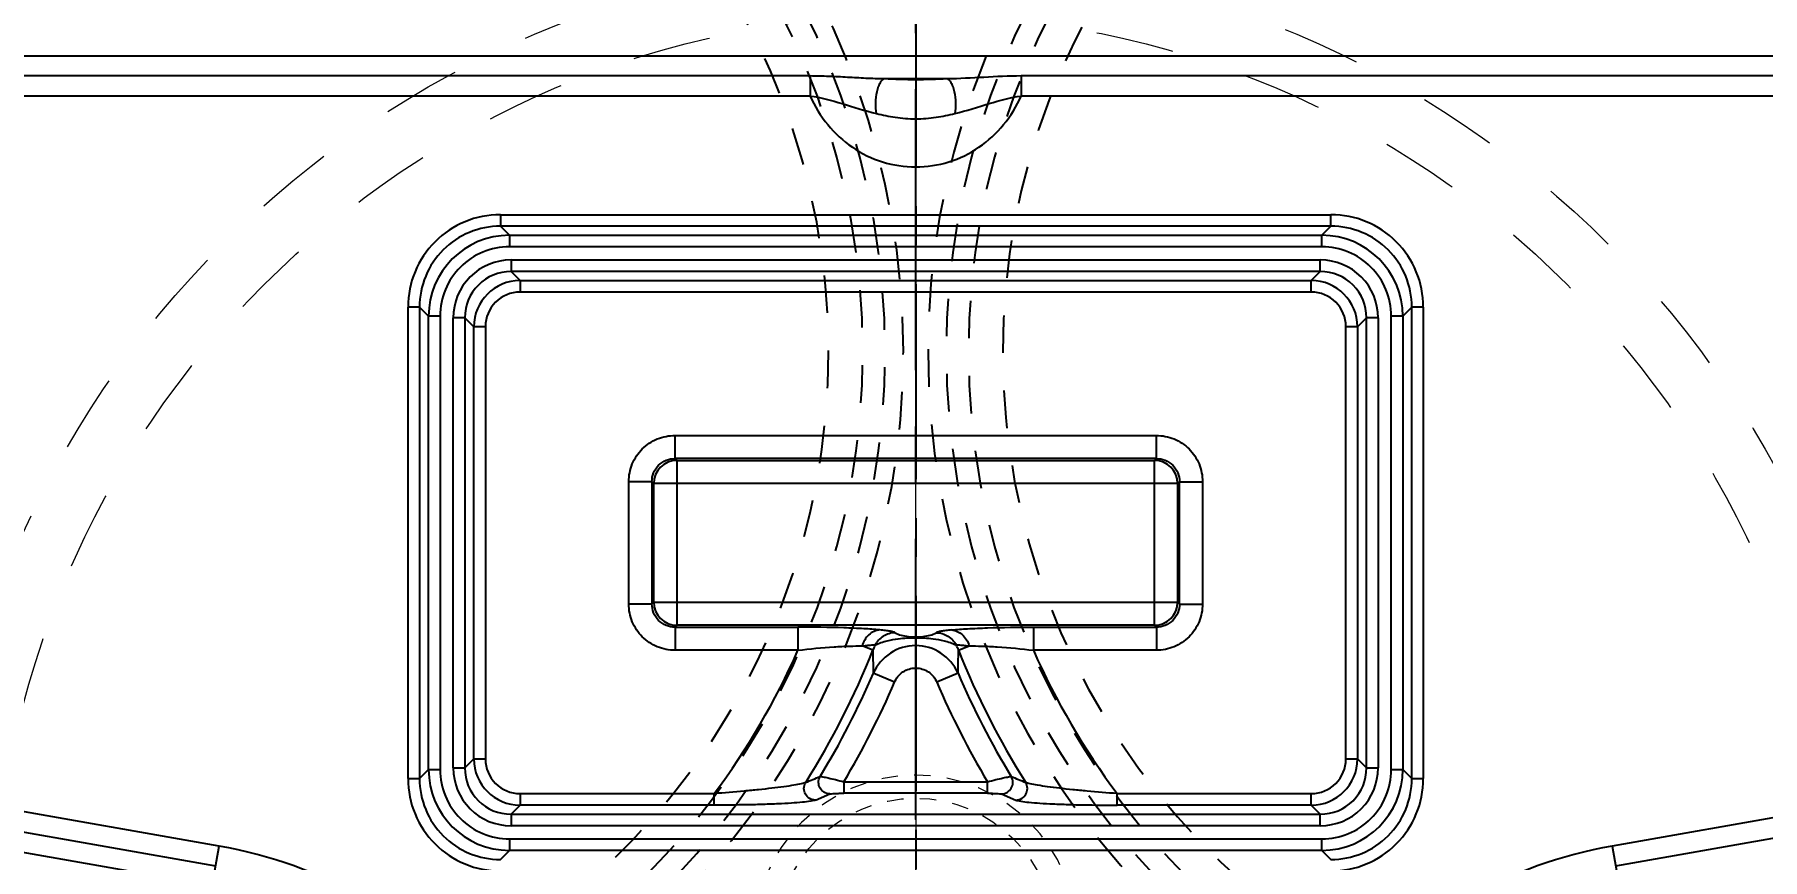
# Model space of a CAD drawing. Header units: millimetres. Extents: x 1727 to 4210, y -6182 to 759.
# Drawn here: x 2524 to 2599, y -1220.4 to -1184.6 of the extents above; entities that cross this region are included whole.
import ezdxf

# ---------------------------------------------------------------- set-up
doc = ezdxf.new("R2010")
doc.units = ezdxf.units.MM
doc.header["$LTSCALE"] = 16.335
doc.linetypes.add('CENTER', pattern=[0.6, 0.375, -0.075, 0.075, -0.075])
doc.linetypes.add('HIDDEN', pattern=[0.2, 0.1, -0.1])
doc.layers.get('0').update_dxf_attribs({"linetype": 'CONTINUOUS'})
doc.layers.add('DEFAULT_2', color=8, linetype='HIDDEN')
for name, color, linetype, lineweight in [('moldbase', 7, 'CONTINUOUS', 20), ('screw', 33, 'CONTINUOUS', 13), ('sp', 193, 'CONTINUOUS', 9)]:
    doc.layers.add(name, color=color, linetype=linetype, lineweight=lineweight)
doc.styles.add('TXT', font='txt.shx', dxfattribs={"bigfont": 'gbcbig.shx'})

# ---------------------------------------------------------------- blocks, each defined once
blk = doc.blocks.new('screw_m14_g')
at = {"layer": 'screw', "color": 1, "linetype": 'CENTER', "ltscale": 0.435384}
for p, q in [((0, -7.7), (0, 7.7)), ((-7.7, 0), (7.7, 0))]:
    blk.add_line(p, q, dxfattribs=at)
at = {"layer": 'screw', "color": 33, "linetype": 'HIDDEN', "ltscale": 0.435384}
blk.add_circle((0, 0), 6, dxfattribs=at)
at = {"layer": 'screw', "color": 92, "linetype": 'HIDDEN', "ltscale": 0.435384}
blk.add_arc((0, 0), 7, 270, 180, dxfattribs=at)
at = {"layer": 'screw', "color": 6, "linetype": 'ByBlock', "style": 'TXT'}
blk.add_text('M14', height=2.8, dxfattribs=at).set_placement((-2.38, -3.5))
blk = doc.blocks.new('sp_80_th', base_point=(180.026, -1065.14))
at = {"layer": 'sp', "color": 1, "linetype": 'CENTER', "ltscale": 2.643404}
blk.add_line((180.026, -1111.89), (180.026, -1018.39), dxfattribs=at)
at = {"layer": 'sp', "linetype": 'HIDDEN', "ltscale": 2.073258}
for radius in [42.5, 40]:
    blk.add_circle((180.026, -1065.14), radius, dxfattribs=at)
blk = doc.blocks.new('126')
at = {"layer": 'screw'}
blk.add_blockref('screw_m14_g', (2562.273, -1223.709), dxfattribs=at)
at = {"layer": 'sp'}
blk.add_blockref('sp_80_th', (2562.273, -1223.709), dxfattribs=at)

msp = doc.modelspace()

# ---------------------------------------------------------------- linework, layer by layer
at = {"color": 1, "linetype": 'CENTER', "ltscale": 1.990328}
msp.add_line((2562.273, -1413.709), (2562.273, -1063.709), dxfattribs=at)
at = {"color": 1, "linetype": 'CENTER', "ltscale": 1.38079}
msp.add_line((2562.273, -1127.731), (2562.273, -1319.686), dxfattribs=at)
at = {"color": 7, "linetype": 'Continuous'}
for p, q in [((2479.361, -1185.493), (2645.186, -1185.493)), ((2557.698, -1186.363), (2479.361, -1186.363)), ((2557.698, -1186.363), (2557.698, -1187.234)), ((2563.639, -1186.492), (2560.907, -1186.492)), ((2566.848, -1186.363), (2566.848, -1187.234)), ((2645.186, -1186.363), (2566.848, -1186.363)), ((2557.698, -1187.234), (2479.361, -1187.234)), ((2645.186, -1187.234), (2566.848, -1187.234)), ((2544.253, -1192.382), (2544.253, -1192.883)), ((2544.253, -1192.382), (2580.293, -1192.382)), ((2544.644, -1193.275), (2544.253, -1192.883)), ((2580.293, -1192.883), (2544.253, -1192.883)), ((2580.293, -1192.883), (2579.902, -1193.275)), ((2580.293, -1192.883), (2580.293, -1192.382)), ((2544.644, -1193.275), (2544.644, -1193.776)), ((2544.644, -1193.275), (2579.902, -1193.275)), ((2579.902, -1193.776), (2579.902, -1193.275)), ((2579.901, -1193.776), (2544.645, -1193.776)), ((2544.713, -1194.346), (2544.713, -1194.848)), ((2544.714, -1194.346), (2579.832, -1194.346)), ((2579.833, -1194.848), (2579.833, -1194.346)), ((2545.105, -1195.239), (2544.713, -1194.848)), ((2579.833, -1194.848), (2544.713, -1194.848)), ((2579.833, -1194.848), (2579.441, -1195.239)), ((2545.105, -1195.239), (2545.105, -1195.74)), ((2545.105, -1195.239), (2579.441, -1195.239)), ((2579.441, -1195.74), (2545.105, -1195.74)), ((2579.441, -1195.74), (2579.441, -1195.239)), ((2540.744, -1196.392), (2540.243, -1196.392)), ((2540.243, -1216.855), (2540.243, -1196.393)), ((2540.744, -1196.392), (2540.744, -1216.855)), ((2540.744, -1196.392), (2541.135, -1196.784)), ((2583.411, -1196.784), (2583.802, -1196.392)), ((2583.802, -1216.855), (2583.802, -1196.392)), ((2584.303, -1196.392), (2583.802, -1196.392)), ((2584.303, -1196.393), (2584.303, -1216.855)), ((2541.135, -1216.464), (2541.135, -1196.784)), ((2541.637, -1196.784), (2541.135, -1196.784)), ((2541.637, -1196.784), (2541.637, -1216.463)), ((2542.207, -1216.394), (2542.207, -1196.853)), ((2542.708, -1196.853), (2542.207, -1196.853)), ((2542.708, -1196.853), (2542.708, -1216.395)), ((2542.708, -1196.853), (2543.1, -1197.244)), ((2543.1, -1216.003), (2543.1, -1197.244)), ((2543.601, -1197.244), (2543.1, -1197.244)), ((2543.601, -1197.244), (2543.601, -1216.003)), ((2580.945, -1216.003), (2580.945, -1197.244)), ((2581.446, -1197.244), (2580.945, -1197.244)), ((2581.446, -1197.244), (2581.838, -1196.853)), ((2581.446, -1197.244), (2581.446, -1216.003)), ((2581.838, -1216.395), (2581.838, -1196.853)), ((2582.339, -1196.853), (2581.838, -1196.853)), ((2582.339, -1196.853), (2582.339, -1216.394)), ((2582.91, -1216.463), (2582.91, -1196.784)), ((2583.411, -1196.784), (2582.91, -1196.784)), ((2583.411, -1196.784), (2583.411, -1216.464)), ((2551.829, -1202.966), (2551.829, -1201.963)), ((2551.829, -1201.963), (2572.716, -1201.963)), ((2572.717, -1202.966), (2572.717, -1201.963)), ((2551.909, -1203.046), (2551.829, -1202.966)), ((2572.717, -1202.966), (2551.829, -1202.966)), ((2551.909, -1203.046), (2551.909, -1210.201)), ((2551.909, -1203.046), (2572.637, -1203.046)), ((2572.717, -1202.966), (2572.637, -1203.046)), ((2572.637, -1210.201), (2572.637, -1203.046)), ((2549.824, -1209.279), (2549.824, -1203.969)), ((2550.827, -1203.969), (2549.824, -1203.969)), ((2550.827, -1203.969), (2550.827, -1209.279)), ((2550.827, -1203.969), (2550.907, -1204.049)), ((2550.907, -1209.199), (2550.907, -1204.049)), ((2573.639, -1204.049), (2550.907, -1204.049)), ((2573.639, -1204.049), (2573.72, -1203.969)), ((2573.639, -1204.049), (2573.639, -1209.199)), ((2573.72, -1209.279), (2573.72, -1203.969)), ((2573.72, -1203.969), (2574.722, -1203.969)), ((2574.722, -1203.969), (2574.722, -1209.278)), ((2550.827, -1209.279), (2549.824, -1209.279)), ((2550.907, -1209.199), (2550.827, -1209.279)), ((2550.907, -1209.199), (2573.639, -1209.199)), ((2573.72, -1209.279), (2573.639, -1209.199)), ((2573.72, -1209.279), (2574.722, -1209.279)), ((2551.829, -1210.281), (2551.909, -1210.201)), ((2572.637, -1210.201), (2551.909, -1210.201)), ((2572.637, -1210.201), (2572.717, -1210.281)), ((2551.829, -1210.281), (2551.829, -1211.284)), ((2551.829, -1210.281), (2557.165, -1210.281)), ((2557.165, -1210.281), (2557.165, -1211.284)), ((2567.381, -1210.281), (2567.381, -1211.284)), ((2567.381, -1210.281), (2572.717, -1210.281)), ((2572.717, -1210.281), (2572.717, -1211.284)), ((2557.165, -1211.284), (2551.83, -1211.284)), ((2560.416, -1211.286), (2559.949, -1211.1)), ((2560.416, -1211.286), (2560.435, -1212.281)), ((2564.131, -1211.286), (2564.598, -1211.1)), ((2572.717, -1211.284), (2567.381, -1211.284)), ((2561.354, -1212.674), (2560.435, -1212.281)), ((2564.111, -1212.281), (2563.192, -1212.674)), ((2543.1, -1216.003), (2542.708, -1216.395)), ((2543.1, -1216.003), (2543.601, -1216.003)), ((2580.945, -1216.003), (2581.446, -1216.003)), ((2581.838, -1216.395), (2581.446, -1216.003)), ((2532.045, -1219.782), (2512.505, -1216.337)), ((2540.243, -1216.855), (2540.744, -1216.855)), ((2541.135, -1216.464), (2540.744, -1216.855)), ((2541.135, -1216.464), (2541.637, -1216.464)), ((2542.207, -1216.395), (2542.708, -1216.395)), ((2581.838, -1216.395), (2582.339, -1216.395)), ((2582.91, -1216.464), (2583.411, -1216.464)), ((2583.802, -1216.855), (2583.411, -1216.464)), ((2583.802, -1216.855), (2584.303, -1216.855)), ((2612.041, -1216.337), (2592.502, -1219.782)), ((2512.354, -1217.194), (2531.894, -1220.639)), ((2545.105, -1217.507), (2545.105, -1218.008)), ((2545.105, -1217.507), (2553.53, -1217.507)), ((2553.53, -1218.008), (2553.53, -1217.507)), ((2557.922, -1217.788), (2558.554, -1217.523)), ((2559.156, -1216.99), (2559.156, -1217.492)), ((2559.156, -1216.99), (2565.39, -1216.99)), ((2565.39, -1217.492), (2559.156, -1217.492)), ((2565.39, -1217.492), (2565.39, -1216.99)), ((2565.992, -1217.523), (2566.624, -1217.788)), ((2571.017, -1218.008), (2571.017, -1217.507)), ((2571.017, -1217.507), (2579.441, -1217.507)), ((2579.441, -1218.008), (2579.441, -1217.507)), ((2592.653, -1220.639), (2612.192, -1217.194)), ((2512.203, -1218.051), (2531.743, -1221.496)), ((2544.713, -1218.4), (2545.105, -1218.008)), ((2544.713, -1218.4), (2544.713, -1218.901)), ((2544.713, -1218.4), (2579.833, -1218.4)), ((2553.53, -1218.008), (2545.105, -1218.008)), ((2579.441, -1218.008), (2571.017, -1218.008)), ((2579.441, -1218.008), (2579.833, -1218.4)), ((2579.833, -1218.901), (2579.833, -1218.4)), ((2579.833, -1218.901), (2544.714, -1218.901)), ((2531.743, -1221.496), (2532.045, -1219.782)), ((2544.644, -1219.471), (2544.644, -1219.973)), ((2544.645, -1219.471), (2579.902, -1219.471)), ((2579.902, -1219.973), (2579.902, -1219.471)), ((2592.502, -1219.782), (2592.804, -1221.496)), ((2544.253, -1220.364), (2544.644, -1219.973)), ((2579.902, -1219.973), (2544.644, -1219.973)), ((2579.902, -1219.973), (2580.293, -1220.364))]:
    msp.add_line(p, q, dxfattribs=at)
for centre, radius, start, end in [((2544.25, -1196.389), 4.007, 89.9507, 180.0493), ((2544.246, -1196.385), 3.502, 89.88528, 180.11475), ((2580.296, -1196.389), 4.007, 359.95243, 90.04757), ((2580.3, -1196.385), 3.502, 359.88528, 90.11474), ((2544.645, -1196.784), 3.509, 90.00631, 179.99369), ((2579.901, -1196.784), 3.509, 0.00631, 89.99369), ((2544.641, -1196.78), 3.004, 89.93097, 180.07001), ((2544.711, -1196.851), 2.504, 89.94899, 180.0547), ((2579.835, -1196.851), 2.504, 359.949, 90.05471), ((2579.905, -1196.78), 3.004, 359.93097, 90.07001), ((2544.711, -1196.851), 2.003, 89.94109, 180.06061), ((2579.835, -1196.851), 2.003, 359.94109, 90.06061), ((2545.106, -1197.246), 2.007, 90.04714, 179.95286), ((2545.103, -1197.243), 1.502, 89.93786, 180.05479), ((2579.44, -1197.246), 2.007, 0.04714, 89.95286), ((2579.443, -1197.243), 1.502, 359.93787, 90.05481), ((2551.915, -1204.054), 1.008, 90.32955, 179.67045), ((2572.631, -1204.054), 1.008, 0.32955, 89.67045), ((2551.915, -1209.193), 1.008, 180.32955, 269.67045), ((2572.631, -1209.193), 1.008, 270.32955, 359.67045), ((2527.852, -1198.332), 32.047, 323.2498, 336.16277), ((2527.852, -1198.332), 35.046, 327.77498, 338.30836), ((2562.78, -1212.129), 2.51, 155.01143, 160.3566), ((2562.273, -1213.094), 2.01, 23.87448, 156.1256), ((2561.762, -1212.131), 2.515, 19.64942, 24.98424), ((2596.694, -1198.332), 35.046, 201.69164, 212.22502), ((2596.694, -1198.332), 32.047, 203.83723, 216.7502), ((2527.852, -1198.332), 35.444, 328.66952, 336.82527), ((2596.694, -1198.332), 35.444, 203.17473, 211.33046), ((2527.852, -1198.332), 36.443, 329.20423, 336.82527), ((2596.694, -1198.332), 36.443, 203.17473, 210.79577), ((2545.106, -1216.002), 2.007, 180.04714, 269.95286), ((2545.103, -1216.005), 1.502, 179.93787, 270.0548), ((2579.44, -1216.002), 2.007, 270.04714, 359.95286), ((2579.443, -1216.005), 1.502, 269.93784, 0.05481), ((2544.25, -1216.858), 4.007, 179.9507, 270.0493), ((2544.246, -1216.862), 3.502, 179.88528, 270.11475), ((2544.645, -1216.463), 3.509, 180.00535, 269.99465), ((2544.641, -1216.467), 3.004, 179.93121, 270.07018), ((2544.711, -1216.397), 2.504, 179.95062, 270.0526), ((2544.711, -1216.397), 2.003, 179.94109, 270.06061), ((2513.357, -1108.73), 116.942, 292.17677, 292.50951), ((2611.189, -1108.73), 116.942, 247.49049, 247.82323), ((2579.835, -1216.397), 2.504, 269.95062, 0.05261), ((2579.835, -1216.397), 2.003, 269.94109, 0.06061), ((2579.905, -1216.467), 3.004, 269.93121, 0.07018), ((2579.902, -1216.463), 3.509, 270.00535, 359.99465), ((2580.296, -1216.858), 4.007, 269.95243, 0.04757), ((2580.3, -1216.862), 3.502, 269.88528, 0.11474), ((2528.606, -1239.286), 19.805, 41.05942, 80), ((2595.941, -1239.286), 19.805, 100.00003, 138.94097)]:
    msp.add_arc(centre, radius, start, end, dxfattribs=at)
for points, knots in [([(2560.907, -1186.492), (2560.642, -1186.487), (2560.11, -1186.468), (2559.311, -1186.42), (2558.507, -1186.378), (2557.968, -1186.367), (2557.698, -1186.363)], [0, 0, 0, 0, 0.247805, 0.497026, 0.747879, 1, 1, 1, 1]), ([(2560.576, -1187.992), (2560.551, -1187.846), (2560.532, -1187.523), (2560.572, -1187.125), (2560.657, -1186.822), (2560.74, -1186.631), (2560.836, -1186.512), (2560.907, -1186.492)], [0, 0, 0, 0, 0.278031, 0.602208, 0.745692, 0.86152, 1, 1, 1, 1]), ([(2563.639, -1186.492), (2563.184, -1186.513), (2562.273, -1186.538), (2561.362, -1186.513), (2560.907, -1186.492)], [0, 0, 0, 0, 0.499973, 1, 1, 1, 1]), ([(2566.848, -1186.363), (2566.31, -1186.364), (2565.24, -1186.421), (2564.171, -1186.481), (2563.639, -1186.492)], [0, 0, 0, 0, 0.502916, 1, 1, 1, 1]), ([(2563.639, -1186.492), (2563.71, -1186.512), (2563.806, -1186.631), (2563.889, -1186.822), (2563.974, -1187.125), (2564.014, -1187.523), (2563.995, -1187.846), (2563.97, -1187.992)], [0, 0, 0, 0, 0.138463, 0.254293, 0.397784, 0.721976, 1, 1, 1, 1]), ([(2557.698, -1187.234), (2557.892, -1187.678), (2558.404, -1188.518), (2559.487, -1189.515), (2560.815, -1190.159), (2562.273, -1190.383), (2563.732, -1190.159), (2565.059, -1189.515), (2566.143, -1188.518), (2566.655, -1187.678), (2566.848, -1187.234)], [0, 0, 0, 0, 0.125044, 0.250067, 0.375046, 0.50003, 0.625009, 0.749979, 0.874977, 1, 1, 1, 1]), ([(2557.698, -1187.234), (2558.168, -1187.288), (2559.129, -1187.563), (2560.07, -1187.873), (2560.576, -1187.992)], [0, 0, 0, 0, 0.476419, 1, 1, 1, 1]), ([(2563.97, -1187.992), (2564.476, -1187.873), (2565.417, -1187.563), (2566.378, -1187.288), (2566.848, -1187.234)], [0, 0, 0, 0, 0.523614, 1, 1, 1, 1]), ([(2560.576, -1187.993), (2560.842, -1188.055), (2561.403, -1188.173), (2562.273, -1188.245), (2563.143, -1188.174), (2563.703, -1188.055), (2563.97, -1187.992)], [0, 0, 0, 0, 0.239372, 0.499926, 0.760595, 1, 1, 1, 1]), ([(2549.824, -1203.969), (2549.824, -1203.708), (2549.928, -1203.18), (2550.374, -1202.514), (2551.041, -1202.067), (2551.568, -1201.964), (2551.829, -1201.963)], [0, 0, 0, 0, 0.250033, 0.499999, 0.749967, 1, 1, 1, 1]), ([(2572.716, -1201.963), (2572.977, -1201.963), (2573.505, -1202.067), (2574.172, -1202.514), (2574.619, -1203.18), (2574.722, -1203.708), (2574.722, -1203.969)], [0, 0, 0, 0, 0.250033, 0.499999, 0.749967, 1, 1, 1, 1]), ([(2550.827, -1203.969), (2550.825, -1203.712), (2551.037, -1203.176), (2551.573, -1202.965), (2551.829, -1202.966)], [0, 0, 0, 0, 0.499989, 1, 1, 1, 1]), ([(2572.717, -1202.966), (2572.973, -1202.965), (2573.509, -1203.176), (2573.721, -1203.712), (2573.719, -1203.969)], [0, 0, 0, 0, 0.499989, 1, 1, 1, 1]), ([(2551.83, -1211.284), (2551.569, -1211.284), (2551.041, -1211.18), (2550.374, -1210.734), (2549.928, -1210.067), (2549.824, -1209.54), (2549.824, -1209.279)], [0, 0, 0, 0, 0.250033, 0.499999, 0.749967, 1, 1, 1, 1]), ([(2551.829, -1210.281), (2551.573, -1210.283), (2551.037, -1210.071), (2550.826, -1209.535), (2550.827, -1209.279)], [0, 0, 0, 0, 0.499989, 1, 1, 1, 1]), ([(2574.722, -1209.278), (2574.722, -1209.539), (2574.618, -1210.067), (2574.172, -1210.734), (2573.505, -1211.18), (2572.978, -1211.284), (2572.717, -1211.284)], [0, 0, 0, 0, 0.250033, 0.499999, 0.749967, 1, 1, 1, 1]), ([(2573.719, -1209.279), (2573.721, -1209.535), (2573.509, -1210.071), (2572.973, -1210.282), (2572.717, -1210.281)], [0, 0, 0, 0, 0.499989, 1, 1, 1, 1]), ([(2560.722, -1210.405), (2560.49, -1210.382), (2559.97, -1210.345), (2558.785, -1210.294), (2557.831, -1210.281), (2557.165, -1210.281)], [0, 0, 0, 0, 0.19603, 0.439136, 1, 1, 1, 1]), ([(2560.722, -1210.405), (2560.547, -1210.413), (2560.277, -1210.543), (2560.053, -1210.834), (2559.975, -1211.01), (2559.949, -1211.1)], [0, 0, 0, 0, 0.48003, 0.741974, 1, 1, 1, 1]), ([(2561.389, -1210.526), (2561.208, -1210.527), (2560.843, -1210.632), (2560.587, -1210.911), (2560.505, -1211.069)], [0, 0, 0, 0, 0.503722, 1, 1, 1, 1]), ([(2560.505, -1211.069), (2560.671, -1210.975), (2561.012, -1210.866), (2561.607, -1210.765), (2562.273, -1210.728), (2562.939, -1210.765), (2563.534, -1210.866), (2563.875, -1210.975), (2564.042, -1211.069)], [0, 0, 0, 0, 0.158178, 0.291497, 0.500063, 0.708565, 0.841826, 1, 1, 1, 1]), ([(2561.389, -1210.526), (2561.364, -1210.51), (2561.288, -1210.487), (2561.147, -1210.457), (2560.952, -1210.429), (2560.804, -1210.413), (2560.722, -1210.405)], [0, 0, 0, 0, 0.130359, 0.343676, 0.635897, 1, 1, 1, 1]), ([(2561.389, -1210.526), (2561.465, -1210.573), (2561.754, -1210.679), (2562.273, -1210.73), (2562.792, -1210.679), (2563.081, -1210.573), (2563.157, -1210.526)], [0, 0, 0, 0, 0.147747, 0.499838, 0.852247, 1, 1, 1, 1]), ([(2563.825, -1210.405), (2563.742, -1210.413), (2563.595, -1210.429), (2563.399, -1210.457), (2563.258, -1210.487), (2563.182, -1210.51), (2563.157, -1210.526)], [0, 0, 0, 0, 0.364126, 0.656316, 0.86961, 1, 1, 1, 1]), ([(2563.157, -1210.526), (2563.337, -1210.527), (2563.701, -1210.631), (2563.959, -1210.91), (2564.042, -1211.069)], [0, 0, 0, 0, 0.499112, 1, 1, 1, 1]), ([(2563.825, -1210.405), (2564.056, -1210.382), (2564.576, -1210.345), (2565.762, -1210.294), (2566.716, -1210.281), (2567.381, -1210.281)], [0, 0, 0, 0, 0.196042, 0.439156, 1, 1, 1, 1]), ([(2563.825, -1210.405), (2563.996, -1210.413), (2564.263, -1210.538), (2564.49, -1210.827), (2564.57, -1211.007), (2564.598, -1211.1)], [0, 0, 0, 0, 0.468849, 0.733548, 1, 1, 1, 1]), ([(2557.165, -1211.284), (2557.686, -1211.223), (2558.432, -1211.151), (2559.361, -1211.103), (2559.768, -1211.096), (2559.949, -1211.1)], [0, 0, 0, 0, 0.563176, 0.805485, 1, 1, 1, 1]), ([(2559.949, -1211.1), (2560.016, -1211.092), (2560.139, -1211.077), (2560.303, -1211.057), (2560.418, -1211.051), (2560.487, -1211.055), (2560.505, -1211.069)], [0, 0, 0, 0, 0.365624, 0.663288, 0.877901, 1, 1, 1, 1]), ([(2564.042, -1211.069), (2564.06, -1211.055), (2564.128, -1211.051), (2564.243, -1211.057), (2564.407, -1211.077), (2564.53, -1211.092), (2564.598, -1211.1)], [0, 0, 0, 0, 0.122091, 0.336698, 0.634363, 1, 1, 1, 1]), ([(2564.111, -1212.281), (2564.112, -1212.2), (2564.119, -1211.868), (2564.126, -1211.536), (2564.131, -1211.286)], [0, 0, 0, 0, 0.24467, 1, 1, 1, 1]), ([(2564.598, -1211.1), (2564.779, -1211.096), (2565.185, -1211.103), (2566.114, -1211.151), (2566.861, -1211.223), (2567.381, -1211.284)], [0, 0, 0, 0, 0.194515, 0.436817, 1, 1, 1, 1]), ([(2561.354, -1212.674), (2561.43, -1212.497), (2561.688, -1212.177), (2562.273, -1211.995), (2562.859, -1212.177), (2563.116, -1212.497), (2563.192, -1212.674)], [0, 0, 0, 0, 0.250271, 0.500011, 0.749749, 1, 1, 1, 1]), ([(2558.554, -1217.523), (2558.462, -1217.522), (2558.286, -1217.469), (2558.106, -1217.275), (2558.035, -1217.02), (2558.081, -1216.841), (2558.127, -1216.762)], [0, 0, 0, 0, 0.263792, 0.499328, 0.735264, 1, 1, 1, 1]), ([(2558.127, -1216.762), (2558.141, -1216.761), (2558.18, -1216.767), (2558.253, -1216.779), (2558.356, -1216.801), (2558.541, -1216.841), (2558.811, -1216.904), (2559.036, -1216.96), (2559.156, -1216.99)], [0, 0, 0, 0, 0.039285, 0.110987, 0.212098, 0.338374, 0.648127, 1, 1, 1, 1]), ([(2565.39, -1216.99), (2565.51, -1216.961), (2565.735, -1216.904), (2566.005, -1216.841), (2566.19, -1216.801), (2566.293, -1216.779), (2566.366, -1216.767), (2566.405, -1216.761), (2566.419, -1216.762)], [0, 0, 0, 0, 0.351571, 0.661297, 0.787692, 0.888896, 0.960658, 1, 1, 1, 1]), ([(2565.992, -1217.523), (2566.084, -1217.522), (2566.26, -1217.469), (2566.44, -1217.276), (2566.512, -1217.02), (2566.466, -1216.841), (2566.419, -1216.762)], [0, 0, 0, 0, 0.263735, 0.4986, 0.734936, 1, 1, 1, 1]), ([(2557.499, -1217.02), (2557.475, -1217.032), (2557.412, -1217.054), (2557.242, -1217.098), (2556.951, -1217.151), (2556.525, -1217.214), (2556.014, -1217.278), (2555.442, -1217.34), (2554.607, -1217.421), (2553.965, -1217.474), (2553.53, -1217.507)], [0, 0, 0, 0, 0.020196, 0.04933, 0.131896, 0.241552, 0.371873, 0.517191, 0.672797, 1, 1, 1, 1]), ([(2557.922, -1217.788), (2557.83, -1217.787), (2557.652, -1217.733), (2557.472, -1217.536), (2557.402, -1217.279), (2557.451, -1217.099), (2557.499, -1217.02)], [0, 0, 0, 0, 0.263872, 0.499323, 0.735174, 1, 1, 1, 1]), ([(2558.554, -1217.523), (2558.562, -1217.52), (2558.587, -1217.515), (2558.657, -1217.506), (2558.781, -1217.499), (2558.958, -1217.493), (2559.088, -1217.492), (2559.156, -1217.492)], [0, 0, 0, 0, 0.045125, 0.12204, 0.354824, 0.66023, 1, 1, 1, 1]), ([(2565.39, -1217.492), (2565.457, -1217.492), (2565.585, -1217.493), (2565.76, -1217.499), (2565.885, -1217.506), (2565.958, -1217.515), (2565.983, -1217.52), (2565.992, -1217.523)], [0, 0, 0, 0, 0.332799, 0.635307, 0.872434, 0.952796, 1, 1, 1, 1]), ([(2566.624, -1217.788), (2566.717, -1217.787), (2566.894, -1217.733), (2567.075, -1217.536), (2567.144, -1217.279), (2567.095, -1217.099), (2567.047, -1217.02)], [0, 0, 0, 0, 0.263877, 0.499327, 0.735176, 1, 1, 1, 1]), ([(2571.017, -1217.507), (2570.581, -1217.474), (2569.939, -1217.421), (2569.104, -1217.34), (2568.532, -1217.278), (2568.021, -1217.214), (2567.596, -1217.151), (2567.304, -1217.098), (2567.134, -1217.054), (2567.071, -1217.032), (2567.047, -1217.02)], [0, 0, 0, 0, 0.327266, 0.482793, 0.628086, 0.758416, 0.868076, 0.950662, 0.979796, 1, 1, 1, 1]), ([(2557.922, -1217.788), (2557.895, -1217.799), (2557.827, -1217.817), (2557.64, -1217.852), (2557.32, -1217.888), (2556.851, -1217.925), (2556.286, -1217.955), (2555.652, -1217.979), (2554.725, -1218.002), (2554.013, -1218.008), (2553.53, -1218.008)], [0, 0, 0, 0, 0.019477, 0.047936, 0.129421, 0.238507, 0.368816, 0.514602, 0.670996, 1, 1, 1, 1]), ([(2566.624, -1217.788), (2566.651, -1217.799), (2566.719, -1217.817), (2566.906, -1217.852), (2567.226, -1217.888), (2567.695, -1217.925), (2568.26, -1217.955), (2568.895, -1217.979), (2569.821, -1218.002), (2570.534, -1218.008), (2571.017, -1218.008)], [0, 0, 0, 0, 0.019479, 0.047945, 0.129425, 0.238512, 0.368819, 0.514607, 0.670995, 1, 1, 1, 1])]:
    msp.add_open_spline(points, degree=3, knots=knots, dxfattribs=at)
at = {"layer": 'DEFAULT_2', "color": 8, "linetype": 'HIDDEN'}
for centre, radius, start, end in [((2527.852, -1198.332), 33.886, 282.47454, 77.52546), ((2596.694, -1198.332), 33.886, 102.47454, 257.52546), ((2527.852, -1198.332), 33.094, 282.47454, 77.52546), ((2596.694, -1198.332), 33.094, 102.47454, 257.52546), ((2527.852, -1198.332), 32.128, 280.30331, 79.69669), ((2596.694, -1198.332), 32.128, 100.30331, 259.69669), ((2527.852, -1198.332), 30.644, 277.63481, 82.36519), ((2596.694, -1198.332), 30.644, 97.63481, 262.36519)]:
    msp.add_arc(centre, radius, start, end, dxfattribs=at)
at = {"layer": 'moldbase', "color": 1, "linetype": 'CENTER', "ltscale": 3.731864}
msp.add_line((2562.273, -958.709), (2562.273, -1558.709), dxfattribs=at)

# ---------------------------------------------------------------- block references
msp.add_blockref('126', (0, 0))

doc.saveas('drawing.dxf')
